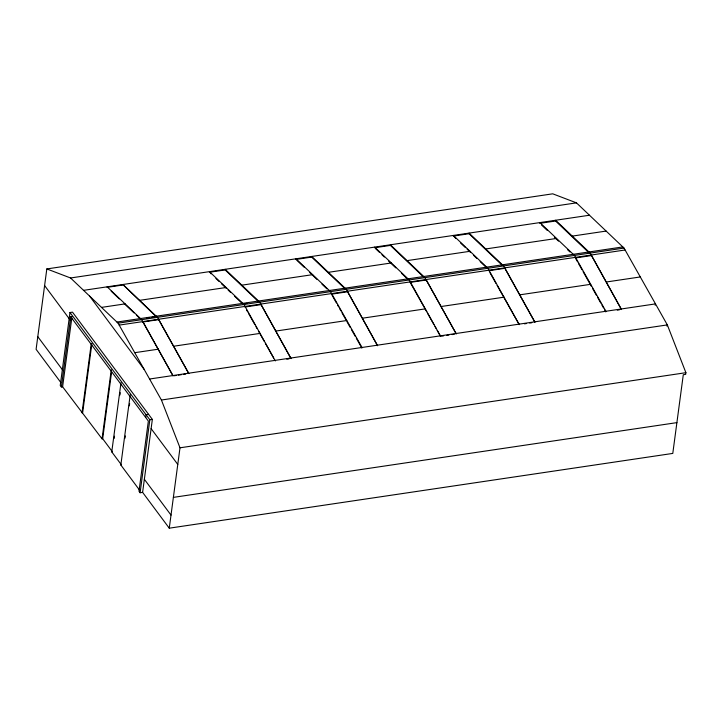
<?xml version="1.0" encoding="UTF-8"?>
<svg xmlns="http://www.w3.org/2000/svg" width="722" height="722" viewBox="0 0 722 722"><rect width="100%" height="100%" fill="white"/><g stroke="black" fill="none" stroke-linecap="round" stroke-linejoin="round"><path stroke-width="1.08" d="M156.25 316.209L156.223 316.705L122.893 284.495L157.441 317.337L188.821 373.581L158.524 319.268M211.041 273.828L209.443 271.643L243.982 304.485L275.317 360.928M258.53 301.02L258.494 301.652L225.147 269.947L225.174 269.315L259.721 302.157L291.047 358.599L260.804 304.079M345.035 288.8L311.687 257.095L311.714 256.463L346.262 289.305L377.588 345.748L347.345 291.237M423.742 276.49L423.715 277.122L390.367 245.417L390.394 244.785L424.933 277.627L456.295 333.961L426.025 279.549M455.744 238.386L453.335 235.435L487.873 268.277L519.235 324.62L497.133 285.416M502.422 264.812L502.386 265.443L469.038 233.729L469.065 233.098L503.613 265.94L534.966 322.283L504.696 267.871M486.655 267.772L486.682 267.149M588.962 251.96L588.926 252.718L555.579 221.013L555.615 220.255L590.154 253.097L621.489 309.539L591.246 255.019M120.98 382.795L111.757 451.873L112.388 451.773L102.686 438.741L102.055 438.832L62.606 386.793L61.352 386.974L60.242 385.485L69.98 312.527L72.489 312.148L152.351 419.41L142.613 492.368L169.264 528.179L672.787 453.416L683.292 374.727L685.674 374.366L685.9 372.687L667.336 324.909L624.016 248.07L576.472 202.864L552.736 193.821L46.822 268.936L36.1 349.313L60.756 382.425M61.352 386.974L70.72 316.787L71.974 316.597M62.606 386.793L71.83 317.716M82.019 412.858L91.234 343.78M82.651 412.767L91.865 343.69M102.055 438.832L111.269 369.754M102.686 438.741L111.603 371.893M114.175 438.407L114.473 436.178M119.969 394.952L120.267 392.723M139.581 490.166L120.836 464.995L130.204 394.808M125.032 438.164L125.33 435.935M129.346 405.854L129.644 403.625M145.709 417.515L146.079 414.744L148.597 414.365M142.613 492.368L140.104 492.747L149.833 419.78L69.98 312.527M169.264 528.179L179.995 447.802L161.421 400.024L118.101 323.176L70.557 277.979L46.822 268.936M172.531 374.935L142.794 321.606M173.081 375.918L141.702 319.675L107.163 286.833M245.074 306.417L244.92 307.03L260.66 304.693M331.615 293.565L331.47 294.179L347.201 291.841M410.286 281.887L410.168 282.392L425.899 280.055M488.965 270.208L488.839 270.714L504.579 268.376M575.506 257.357L575.362 257.971L591.092 255.633M655.161 305.253L655.486 303.899L149.58 379.014M666.92 326.109L667.336 324.909L161.421 400.024M70.557 277.979L576.472 202.864M83.562 290.334L589.468 215.228M107.136 287.338L122.875 285M209.407 272.275L225.147 269.947M311.687 257.095L295.957 259.433L295.984 258.801L330.523 291.643L362.002 347.472M390.367 245.417L374.628 247.745L374.655 247.114L409.203 279.955L440.555 336.299L437.243 330.423M453.308 236.067L469.038 233.729M555.579 221.013L539.839 223.342L539.875 222.584L574.423 255.426L605.893 311.263M139.572 300.352L226.112 287.5M241.852 285.163L312.662 274.649M328.393 272.32L391.333 262.97M407.073 260.633L470.013 251.292M485.744 248.955L556.554 238.44M572.284 236.103L606.146 231.076M101.495 307.392L125.096 303.881M116.91 322.048L622.815 246.933M146.783 318.113L148.885 317.797M152.026 317.337L154.129 317.021M244.857 303.673L246.96 303.366M118.101 323.176L624.016 248.07M119.193 325.108L625.099 249.992M142.694 322.012L158.434 319.675M173.722 346.217L260.263 333.374M276.003 331.037L346.804 320.523M362.543 318.185L425.484 308.845M441.214 306.507L504.155 297.157M519.894 294.82L590.704 284.315M606.435 281.977L640.297 276.95M134.743 352.688L158.344 349.186M174.137 375.756L176.231 375.449M178.334 375.133L181.475 374.664M183.578 374.357L185.671 374.041M441.602 336.145L443.705 335.829M446.846 335.369L448.949 335.053M452.098 334.584L454.192 334.277M524.479 323.844L526.573 323.528M529.722 323.059L531.816 322.752M286.851 359.222L288.953 358.906M617.292 310.162L619.386 309.846M149.833 419.78L152.351 419.41M179.995 447.802L685.9 372.687M120.836 464.995L121.467 464.905L111.757 451.873M173.379 497.377L676.902 422.623M541.464 224.894L547.159 230.309M554.478 237.267L558.548 241.13M567.501 249.641L569.938 251.96M460.627 243.025L465.5 247.664M467.134 249.216L470.383 252.312M473.641 255.398L476.89 258.494M480.148 261.59L485.843 267.005M375.44 248.521L379.51 252.393M381.947 254.713L384.393 257.032M388.454 260.895L395.773 267.853M401.468 273.268L407.163 278.683M296.769 260.2L304.088 267.167M309.783 272.573L317.102 279.54M321.985 284.179L326.867 288.818M215.914 278.466L219.172 281.562M221.609 283.881L226.491 288.52M228.116 290.063L230.562 292.383M234.623 296.255L242.763 303.989M111.206 291.201L119.338 298.935M124.22 303.583L133.985 312.861M136.422 315.18L140.492 319.043M89.492 295.975L144.174 369.429M70.72 316.787L148.353 421.061L138.994 491.249L140.104 492.747M44.602 285.56L70.269 320.144M151.115 428.624L177.774 464.427M144.355 479.291L171.015 515.102M37.788 336.669L62.444 369.781M575.912 258.945L577.573 261.887M578.674 263.846L581.995 269.73M583.096 271.689L591.381 286.39M592.491 288.349L596.354 295.208M597.464 297.166L600.776 303.05M601.886 305.009L603.538 307.951M604.648 309.909L605.749 311.868M489.949 272.672L496.023 283.457M410.719 283.376L426.747 311.796M427.848 313.754L433.922 324.539M435.032 326.497L436.133 328.456M332.021 295.154L336.443 302.996M337.544 304.955L338.654 306.922M339.755 308.881L340.856 310.839M341.966 312.797L345.829 319.656M346.939 321.624L350.251 327.499M351.361 329.458L355.224 336.326M356.334 338.284L361.857 348.085M246.581 309.964L247.691 311.931M248.792 313.889L254.866 324.665M255.976 326.633L257.077 328.591M258.738 331.533L264.261 341.335M265.371 343.293L273.656 357.995"/></g></svg>
